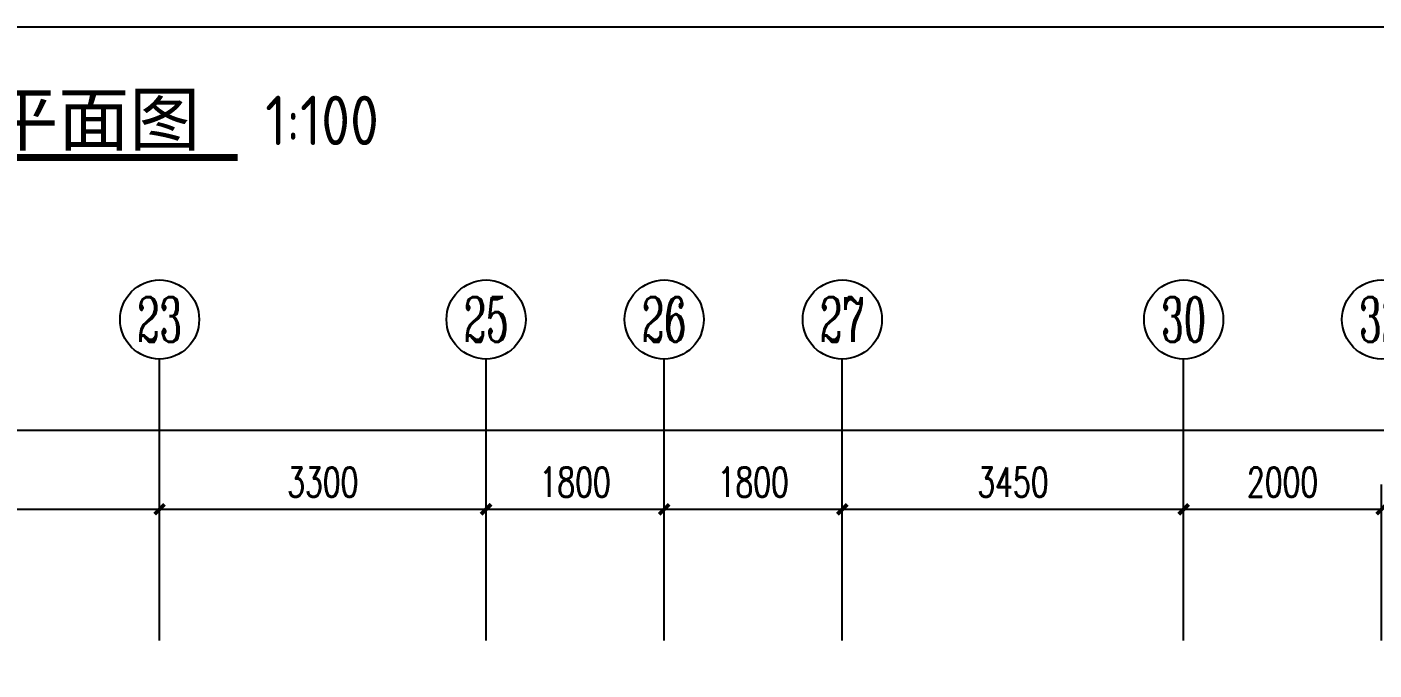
# Model space of a CAD drawing. Extents: x -993182 to -819982, y 169304 to 600104.
# Drawn here: x -953289 to -939675, y 321299 to 327804 of the extents above; entities that cross this region are included whole.
import ezdxf
from ezdxf.enums import TextEntityAlignment as Align

# ---------------------------------------------------------------- set-up
doc = ezdxf.new("R2010")
doc.units = 0
doc.header["$LTSCALE"] = 1000
doc.header["$MEASUREMENT"] = 0
for name, color, linetype in [('AXIS', 3, 'Continuous'), ('AXIS_TEXT', 7, 'Continuous'), ('DIM_SYMB', 3, 'Continuous'), ('表格', 157, 'Continuous'), ('面层', 215, 'Continuous')]:
    doc.layers.add(name, color=color, linetype=linetype)
doc.styles.add('-黑体', font='simhei.ttf')
doc.styles.add('_TCH_AXIS', font='COMPLEX', dxfattribs={"bigfont": 'GBCBIG'})
doc.styles.add('_TCH_DIM_T3', font='SIMPLEX', dxfattribs={"width": 0.705882, "bigfont": 'GBCBIG'})
doc.styles.add('COMPLEX', font='COMPLEX')
doc.styles.get("Standard").update_dxf_attribs({"font": 'gbenor.shx', "bigfont": 'gbcbig.shx'})
doc.dimstyles.new('_TCH_ARCH&&100', dxfattribs={"dimtxt": 297.5, "dimasz": 100, "dimexe": 250, "dimexo": 300, "dimgap": 126.25, "dimtad": 1, "dimdec": 0, "dimzin": 0, "dimdsep": 46, "dimtxsty": '_TCH_DIM_T3', "dimblk": 'ARCHTICK', "dimcen": 0.09, "dimclrt": 7, "dimazin": 2, "dimtfac": 1, "dimtdec": 0, "dimtix": 1, "dimtmove": 2, "dimatfit": 3, "dimfxl": 0, "dimtolj": 1, "dimtzin": 0, "dimarcsym": 0})

# ---------------------------------------------------------------- blocks, each defined once
blk = doc.blocks.new('_AXISO')
blk.add_circle((0, 0), 0.5)
at = {"layer": 'AXIS_TEXT', "style": 'COMPLEX', "width": 1.041667}
blk.add_attdef('A', text='', height=0.56, dxfattribs=at).set_placement((-0.25, -0.28), (0.25, -0.28), align=Align.FIT)
blk = doc.blocks.new('_ArchTick')
at = {"color": 0, "linetype": 'ByBlock', "const_width": 0.4}
blk.add_lwpolyline([(-0.5, -0.5), (0.5, 0.5)], dxfattribs=at)
blk = doc.blocks.new('*D862')
at = {"layer": 'AXIS', "color": 0, "lineweight": -2}
for p, q in [((-343309, -422720), (-343309, -420344)), ((-287609, -422720), (-287609, -420344)), ((-343309, -420594), (-287609, -420594))]:
    blk.add_line(p, q, dxfattribs=at)
at = {"layer": 'Defpoints', "color": 0}
for p in [(-287609, -420594), (-343309, -423020), (-287609, -423020)]:
    blk.add_point(p, dxfattribs=at)
at = {"layer": 'AXIS', "color": 0, "lineweight": -2, "xscale": 100, "yscale": 100, "zscale": 100, "rotation": 180}
blk.add_blockref('_ArchTick', (-343309, -420594), dxfattribs=at)
at = {"layer": 'AXIS', "color": 0, "lineweight": -2, "xscale": 100, "yscale": 100, "zscale": 100}
blk.add_blockref('_ArchTick', (-287609, -420594), dxfattribs=at)
at = {"layer": 'AXIS', "color": 7, "insert": (-315459, -420319), "char_height": 297.5, "attachment_point": 5, "style": '_TCH_DIM_T3'}
blk.add_mtext('\\A1;55700', dxfattribs=at)
blk = doc.blocks.new('*D874')
at = {"layer": 'AXIS', "color": 0, "lineweight": -2}
for p, q in [((-317809, -422720), (-317809, -421144)), ((-313109, -422720), (-313109, -421144)), ((-317809, -421394), (-313109, -421394))]:
    blk.add_line(p, q, dxfattribs=at)
at = {"layer": 'Defpoints', "color": 0}
for p in [(-313109, -421394), (-317809, -423020), (-313109, -423020)]:
    blk.add_point(p, dxfattribs=at)
at = {"layer": 'AXIS', "color": 0, "lineweight": -2, "xscale": 100, "yscale": 100, "zscale": 100, "rotation": 180}
blk.add_blockref('_ArchTick', (-317809, -421394), dxfattribs=at)
at = {"layer": 'AXIS', "color": 0, "lineweight": -2, "xscale": 100, "yscale": 100, "zscale": 100}
blk.add_blockref('_ArchTick', (-313109, -421394), dxfattribs=at)
at = {"layer": 'AXIS', "color": 7, "insert": (-315459, -421119), "char_height": 297.5, "attachment_point": 5, "style": '_TCH_DIM_T3'}
blk.add_mtext('\\A1;4700', dxfattribs=at)
blk = doc.blocks.new('*D875')
at = {"layer": 'AXIS', "color": 0, "lineweight": -2}
for p, q in [((-313109, -422720), (-313109, -421144)), ((-309809, -422720), (-309809, -421144)), ((-313109, -421394), (-309809, -421394))]:
    blk.add_line(p, q, dxfattribs=at)
at = {"layer": 'Defpoints', "color": 0}
for p in [(-309809, -421394), (-313109, -423020), (-309809, -423020)]:
    blk.add_point(p, dxfattribs=at)
at = {"layer": 'AXIS', "color": 0, "lineweight": -2, "xscale": 100, "yscale": 100, "zscale": 100, "rotation": 180}
blk.add_blockref('_ArchTick', (-313109, -421394), dxfattribs=at)
at = {"layer": 'AXIS', "color": 0, "lineweight": -2, "xscale": 100, "yscale": 100, "zscale": 100}
blk.add_blockref('_ArchTick', (-309809, -421394), dxfattribs=at)
at = {"layer": 'AXIS', "color": 7, "insert": (-311459, -421119), "char_height": 297.5, "attachment_point": 5, "style": '_TCH_DIM_T3'}
blk.add_mtext('\\A1;3300', dxfattribs=at)
blk = doc.blocks.new('*D876')
at = {"layer": 'AXIS', "color": 0, "lineweight": -2}
for p, q in [((-309809, -422720), (-309809, -421144)), ((-308009, -422720), (-308009, -421144)), ((-309809, -421394), (-308009, -421394))]:
    blk.add_line(p, q, dxfattribs=at)
at = {"layer": 'Defpoints', "color": 0}
for p in [(-308009, -421394), (-309809, -423020), (-308009, -423020)]:
    blk.add_point(p, dxfattribs=at)
at = {"layer": 'AXIS', "color": 0, "lineweight": -2, "xscale": 100, "yscale": 100, "zscale": 100, "rotation": 180}
blk.add_blockref('_ArchTick', (-309809, -421394), dxfattribs=at)
at = {"layer": 'AXIS', "color": 0, "lineweight": -2, "xscale": 100, "yscale": 100, "zscale": 100}
blk.add_blockref('_ArchTick', (-308009, -421394), dxfattribs=at)
at = {"layer": 'AXIS', "color": 7, "insert": (-308909, -421119), "char_height": 297.5, "attachment_point": 5, "style": '_TCH_DIM_T3'}
blk.add_mtext('\\A1;1800', dxfattribs=at)
blk = doc.blocks.new('*D877')
at = {"layer": 'AXIS', "color": 0, "lineweight": -2}
for p, q in [((-308009, -422720), (-308009, -421144)), ((-306209, -422720), (-306209, -421144)), ((-308009, -421394), (-306209, -421394))]:
    blk.add_line(p, q, dxfattribs=at)
at = {"layer": 'Defpoints', "color": 0}
for p in [(-306209, -421394), (-308009, -423020), (-306209, -423020)]:
    blk.add_point(p, dxfattribs=at)
at = {"layer": 'AXIS', "color": 0, "lineweight": -2, "xscale": 100, "yscale": 100, "zscale": 100, "rotation": 180}
blk.add_blockref('_ArchTick', (-308009, -421394), dxfattribs=at)
at = {"layer": 'AXIS', "color": 0, "lineweight": -2, "xscale": 100, "yscale": 100, "zscale": 100}
blk.add_blockref('_ArchTick', (-306209, -421394), dxfattribs=at)
at = {"layer": 'AXIS', "color": 7, "insert": (-307109, -421119), "char_height": 297.5, "attachment_point": 5, "style": '_TCH_DIM_T3'}
blk.add_mtext('\\A1;1800', dxfattribs=at)
blk = doc.blocks.new('*D878')
at = {"layer": 'AXIS', "color": 0, "lineweight": -2}
for p, q in [((-306209, -422720), (-306209, -421144)), ((-302759, -422720), (-302759, -421144)), ((-306209, -421394), (-302759, -421394))]:
    blk.add_line(p, q, dxfattribs=at)
at = {"layer": 'Defpoints', "color": 0}
for p in [(-302759, -421394), (-306209, -423020), (-302759, -423020)]:
    blk.add_point(p, dxfattribs=at)
at = {"layer": 'AXIS', "color": 0, "lineweight": -2, "xscale": 100, "yscale": 100, "zscale": 100, "rotation": 180}
blk.add_blockref('_ArchTick', (-306209, -421394), dxfattribs=at)
at = {"layer": 'AXIS', "color": 0, "lineweight": -2, "xscale": 100, "yscale": 100, "zscale": 100}
blk.add_blockref('_ArchTick', (-302759, -421394), dxfattribs=at)
at = {"layer": 'AXIS', "color": 7, "insert": (-304484, -421119), "char_height": 297.5, "attachment_point": 5, "style": '_TCH_DIM_T3'}
blk.add_mtext('\\A1;3450', dxfattribs=at)
blk = doc.blocks.new('*D879')
at = {"layer": 'AXIS', "color": 0, "lineweight": -2}
for p, q in [((-302759, -422720), (-302759, -421144)), ((-300759, -422720), (-300759, -421144)), ((-302759, -421394), (-300759, -421394))]:
    blk.add_line(p, q, dxfattribs=at)
at = {"layer": 'Defpoints', "color": 0}
for p in [(-300759, -421394), (-302759, -423020), (-300759, -423020)]:
    blk.add_point(p, dxfattribs=at)
at = {"layer": 'AXIS', "color": 0, "lineweight": -2, "xscale": 100, "yscale": 100, "zscale": 100, "rotation": 180}
blk.add_blockref('_ArchTick', (-302759, -421394), dxfattribs=at)
at = {"layer": 'AXIS', "color": 0, "lineweight": -2, "xscale": 100, "yscale": 100, "zscale": 100}
blk.add_blockref('_ArchTick', (-300759, -421394), dxfattribs=at)
at = {"layer": 'AXIS', "color": 7, "insert": (-301759, -421119), "char_height": 297.5, "attachment_point": 5, "style": '_TCH_DIM_T3'}
blk.add_mtext('\\A1;2000', dxfattribs=at)
blk = doc.blocks.new('5#、7#楼参照')
at = {"layer": 'AXIS'}
for p, q in [((-313108.8, -422074.7), (-313108.8, -419874.4)), ((-309808.8, -422074.7), (-309808.8, -419874.4)), ((-308008.8, -422074.7), (-308008.8, -419874.4)), ((-306208.8, -422074.7), (-306208.8, -419874.4)), ((-302758.8, -422074.7), (-302758.8, -419874.4))]:
    blk.add_line(p, q, dxfattribs=at)
at = {"layer": '表格'}
blk.add_lwpolyline([(-351842.7, -416515.5), (-278242.7, -416515.5)], dxfattribs=at)
at = {"layer": 'AXIS'}
ref = blk.add_blockref('_AXISO', (-313108.8, -419474.4), dxfattribs=dict(at, xscale=800, yscale=800, zscale=800))
ref.add_attrib('A', '23', dxfattribs={"layer": 'AXIS_TEXT', "height": 452.55, "style": '_TCH_AXIS', "width": 0.617647}).set_placement((-313335.1, -419700.7), (-312882.5, -419700.7), align=Align.FIT)
ref = blk.add_blockref('_AXISO', (-309808.8, -419474.4), dxfattribs=dict(at, xscale=800, yscale=800, zscale=800))
ref.add_attrib('A', '25', dxfattribs={"layer": 'AXIS_TEXT', "height": 452.55, "style": '_TCH_AXIS', "width": 0.617647}).set_placement((-310035.1, -419700.7), (-309582.5, -419700.7), align=Align.FIT)
ref = blk.add_blockref('_AXISO', (-308008.8, -419474.4), dxfattribs=dict(at, xscale=800, yscale=800, zscale=800))
ref.add_attrib('A', '26', dxfattribs={"layer": 'AXIS_TEXT', "height": 452.55, "style": '_TCH_AXIS', "width": 0.617647}).set_placement((-308235.1, -419700.7), (-307782.5, -419700.7), align=Align.FIT)
ref = blk.add_blockref('_AXISO', (-306208.8, -419474.4), dxfattribs=dict(at, xscale=800, yscale=800, zscale=800))
ref.add_attrib('A', '27', dxfattribs={"layer": 'AXIS_TEXT', "height": 452.55, "style": '_TCH_AXIS', "width": 0.617647}).set_placement((-306435.1, -419700.7), (-305982.5, -419700.7), align=Align.FIT)
ref = blk.add_blockref('_AXISO', (-302758.8, -419474.4), dxfattribs=dict(at, xscale=800, yscale=800, zscale=800))
ref.add_attrib('A', '30', dxfattribs={"layer": 'AXIS_TEXT', "height": 452.55, "style": '_TCH_AXIS', "width": 0.636364}).set_placement((-302985.1, -419700.7), (-302532.5, -419700.7), align=Align.FIT)
ref = blk.add_blockref('_AXISO', (-300758.8, -419474.4), dxfattribs=dict(at, xscale=800, yscale=800, zscale=800))
ref.add_attrib('A', '32', dxfattribs={"layer": 'AXIS_TEXT', "height": 452.55, "style": '_TCH_AXIS', "width": 0.636364}).set_placement((-300985.1, -419700.7), (-300532.5, -419700.7), align=Align.FIT)
for p1, p2, distance, picture, middle in [((-343308.8, -423020), (-287608.8, -423020), 2425.6, '*D862', (-315458.8, -420319.4)), ((-317808.8, -423020), (-313108.8, -423020), 1625.6, '*D874', (-315458.8, -421119.4)), ((-313108.8, -423020), (-309808.8, -423020), 1625.6, '*D875', (-311458.8, -421119.4)), ((-309808.8, -423020), (-308008.8, -423020), 1625.6, '*D876', (-308908.8, -421119.4)), ((-308008.8, -423020), (-306208.8, -423020), 1625.6, '*D877', (-307108.8, -421119.4)), ((-306208.8, -423020), (-302758.8, -423020), 1625.6, '*D878', (-304483.8, -421119.4)), ((-302758.8, -423020), (-300758.8, -423020), 1625.6, '*D879', (-301758.8, -421119.4))]:
    dim = blk.add_aligned_dim(p1=p1, p2=p2, distance=distance, dimstyle='_TCH_ARCH&&100', dxfattribs=at)
    dim.commit()
    dim.dimension.update_dxf_attribs({"geometry": picture, "text_midpoint": middle})

msp = doc.modelspace()

# ---------------------------------------------------------------- linework, layer by layer
at = {"layer": 'DIM_SYMB', "const_width": 70}
msp.add_lwpolyline([(-957991, 326484), (-951161, 326484)], dxfattribs=at)

# ---------------------------------------------------------------- block references
at = {"layer": '面层'}
msp.add_blockref('5#、7#楼参照', (-638840, 744319), dxfattribs=at)

# ---------------------------------------------------------------- texts
at = {"layer": 'DIM_SYMB', "color": 7, "style": '-黑体'}
msp.add_text('三层配电照明平面图', height=525.7, dxfattribs=at).set_placement((-957991, 326608, 0))
at = {"layer": 'DIM_SYMB', "color": 7}
msp.add_text('1:100', height=500, dxfattribs=at).set_placement((-950881, 326608, 0))

doc.saveas('drawing.dxf')
